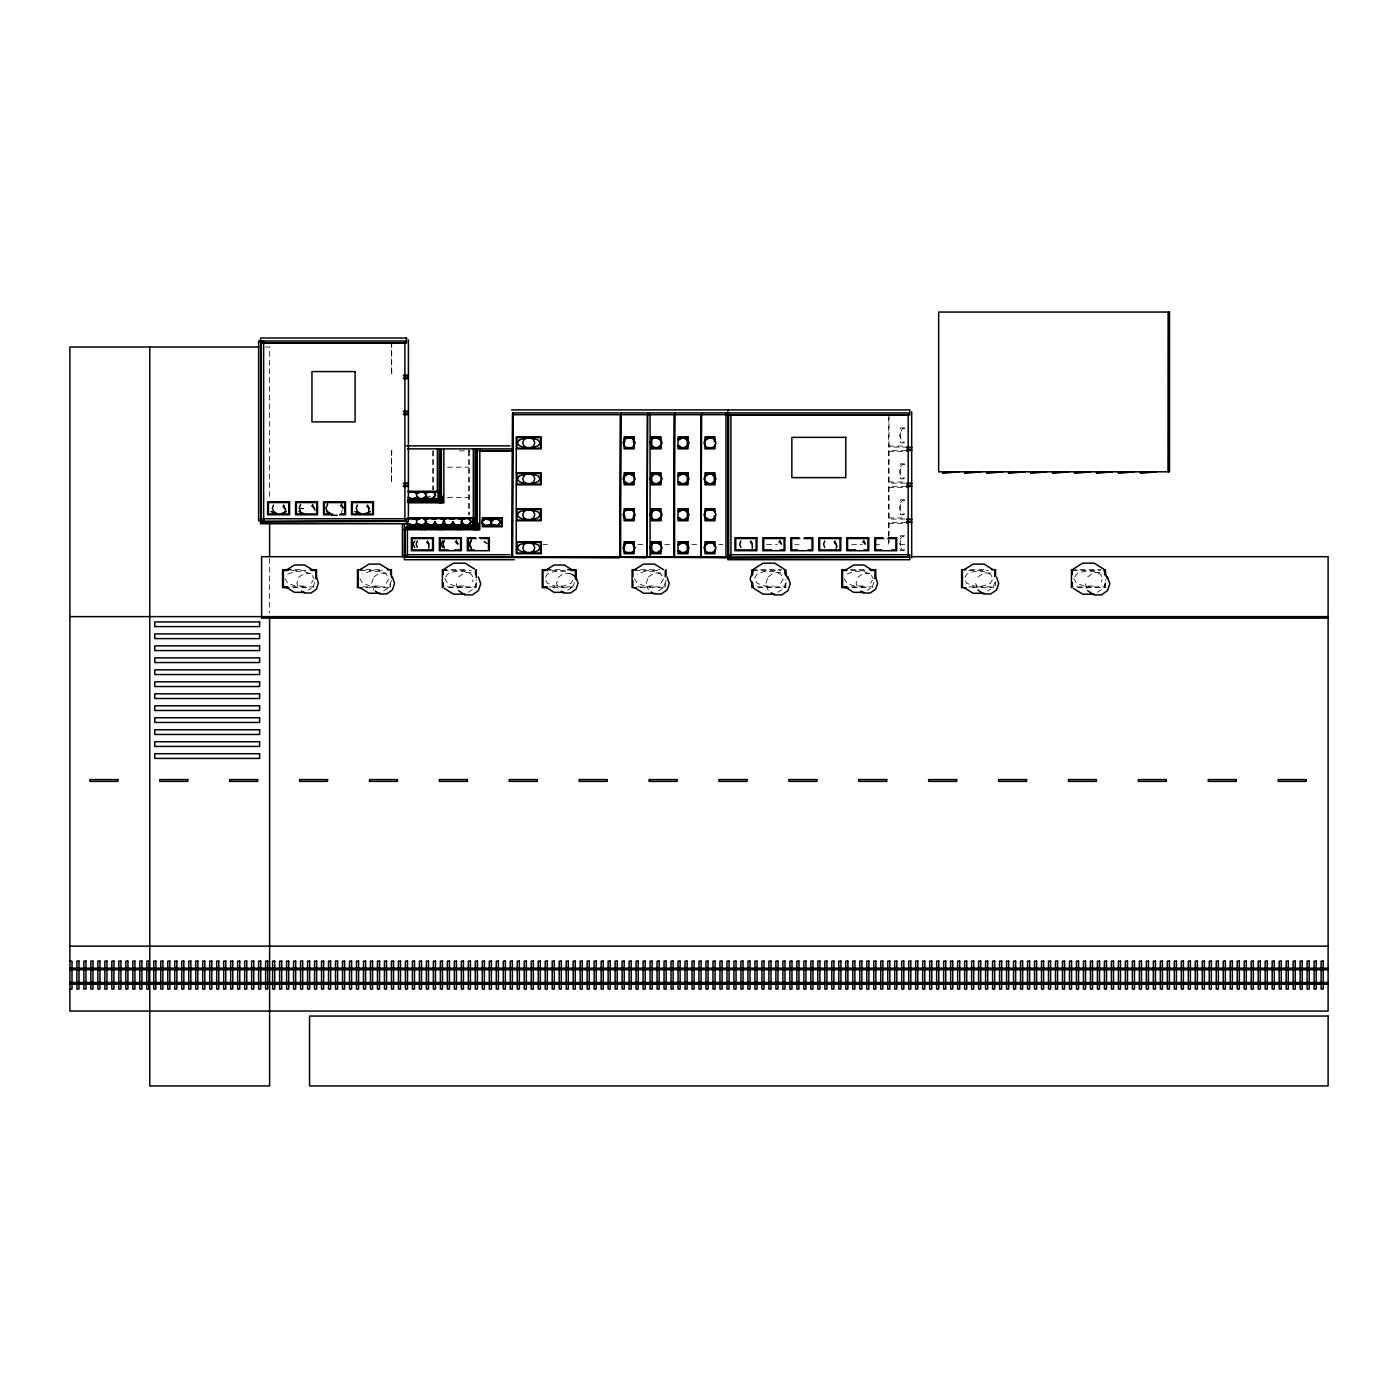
<?xml version="1.0" encoding="UTF-8"?>
<svg xmlns="http://www.w3.org/2000/svg" width="1398" height="1398" viewBox="0 0 1398 1398"><rect width="100%" height="100%" fill="white"/><g stroke="black" fill="none" stroke-linecap="round" stroke-linejoin="round"><path stroke-width="0.75" stroke-dasharray="5 3.75" d="M373.231 578.597L371.588 583.473L373.79 589.939M647.851 578.597L646.191 583.473L648.392 589.939M767.589 578.597L765.842 583.77L768.184 590.655M313.03 587.125L314.934 582.057M341.392 512.594L342.475 509.711M391.527 580.467L388.819 587.684L379.941 593.259M476.753 582.512L474.586 588.243L468.313 592.193M572.656 587.125L574.561 582.057M666.13 580.467L663.421 587.684L654.544 593.259M786.305 582.512L784.138 588.243L777.865 592.193M872.23 587.125L874.134 582.057M994.974 582.284L992.947 587.684L987.635 591.039M1105.853 582.512L1103.686 588.243L1097.413 592.193M311.387 583.211L313.239 580.187M386.267 583.211L389.063 578.667L386.267 574.124L378.98 571.328L369.946 571.328L362.659 574.124M445.665 577.164L447.535 574.124L454.839 571.328L463.856 571.328L471.161 574.124L473.939 578.667L472.087 581.708M545.535 577.164L547.387 574.124L554.691 571.328L563.709 571.328L571.013 574.124M572.865 580.187L571.013 583.211L563.709 586.024L554.691 586.024L547.387 583.211L544.608 578.667M660.887 583.211L663.666 578.667L660.887 574.124L653.582 571.328L644.565 571.328L637.261 574.124M780.713 583.211L783.492 578.667L780.713 574.124L773.409 571.328L764.391 571.328L757.087 574.124L754.308 578.667L757.087 583.211L764.391 586.024L773.409 586.024M870.587 583.211L872.439 580.187M964.935 577.164L966.787 574.124L974.091 571.328L983.109 571.328L990.413 574.124L993.192 578.667L990.413 583.211L983.109 586.024L974.091 586.024L966.787 583.211L964.008 578.667M1074.765 577.164L1076.635 574.124L1083.939 571.328L1092.956 571.328L1100.261 574.124L1103.039 578.667L1101.187 581.708M900.277 539.121L902.269 536.57L904.733 536.57M373.79 576.99L379.54 572.988L386.652 572.988M458.614 576.885L464.73 572.621L472.279 572.621M648.392 576.99L654.142 572.988L661.254 572.988M768.184 576.885L774.282 572.621L781.849 572.621M977.918 576.99L983.668 572.988L990.78 572.988M1087.714 576.885L1093.83 572.621L1101.379 572.621M308.032 590.253L311.352 588.174M567.658 590.253L570.996 588.174M867.232 590.253L870.552 588.174M287.761 574.124L295.065 571.328L304.082 571.328L311.387 574.124L314.166 578.667M846.961 574.124L854.265 571.328L863.282 571.328L870.587 574.124L873.366 578.667M265.253 347.001L269.622 347.001L269.622 499.593M904.506 427.893L900.504 427.893L900.504 442.869L904.506 442.869M904.733 428.732L902.269 428.732L899.508 435.372L902.269 442.03L904.733 442.03M888.726 446.067L905.589 446.067M907.704 447.168L888.726 447.063L888.726 414.699M906.044 450.663L888.726 450.663L888.726 483.114L907.704 483.114M459.348 450.855L469.938 450.855M888.726 451.659L907.704 451.659M904.506 463.839L900.504 463.839L900.504 478.815L904.506 478.815M904.733 464.678L902.269 464.678L900.277 467.212L899.508 471.318L900.277 475.442L902.269 477.976L904.733 477.976M447.482 467.194L469.046 467.194M888.726 482.013L905.589 482.013M906.044 486.609L888.726 486.504L888.726 519.06L907.704 519.06M888.726 487.605L907.704 487.605M425.551 496.29L432.052 496.29M447.482 497.391L469.046 497.391M904.506 499.785L900.504 499.785L900.504 514.761L904.506 514.761M904.733 500.624L902.269 500.624L900.277 503.158L899.508 507.282L900.277 511.388L902.269 513.922L904.733 513.922M299.364 508.505L303.681 508.505M299.364 508.767L303.681 508.767M888.726 517.959L905.589 517.959M906.044 522.555L888.726 522.555L888.726 544.119M888.726 523.551L907.704 523.551M904.506 535.731L900.504 535.731L900.504 550.707L904.506 550.707M543.106 544.469L547.422 544.469M637.785 544.469L644.146 544.713M664.732 544.713L671.11 544.469M691.695 544.469L698.074 544.713M718.659 544.713L722.906 544.469M766.698 544.469L777.48 544.713M794.746 544.713L799.062 544.713M851.539 544.713L862.321 544.469M874.554 544.713L883.169 544.713M900.434 544.713L904.751 544.469M904.733 549.868L902.269 549.868L900.277 547.334L899.508 543.228M295.327 569.685L303.82 569.685M365.979 569.685L380.833 569.685M450.855 569.685L467.823 569.685M554.954 569.685L563.446 569.685M640.581 569.685L659.681 569.685M751.932 569.685L781.639 569.685M850.281 569.685L867.267 569.685M970.107 569.685L987.093 569.685M1071.462 569.685L1101.17 569.685M292.025 570.489L307.123 570.489M360.439 570.489L382.021 570.489M443.166 570.489L471.213 570.489M551.651 570.489L566.749 570.489M635.059 570.489L658.773 570.489M752.718 570.489L780.766 570.489M851.225 570.489L866.323 570.489M968.901 570.489L988.299 570.489M1072.266 570.489L1100.313 570.489M310.985 573.337L304.327 573.337L298.927 577.094L296.883 583.158L298.927 589.24M570.629 573.337L563.953 573.337L558.571 577.094L556.509 583.158L558.571 589.24M870.185 573.337L863.527 573.337L858.127 577.094L856.083 583.158L858.127 589.24M304.082 586.024L295.065 586.024L287.761 583.211L284.965 578.667M378.98 586.024L369.946 586.024L362.659 583.211L359.863 578.667M463.856 586.024L454.839 586.024L447.535 583.211L444.739 578.667M653.582 586.024L644.565 586.024L637.261 583.211L634.465 578.667M863.282 586.024L854.265 586.024L846.961 583.211L844.165 578.667M1092.956 586.024L1083.939 586.024L1076.635 583.211L1073.839 578.667M292.025 586.863L313.589 586.863M362.606 586.863L390.636 586.863L390.636 580.712M447.482 586.863L475.512 586.863L475.512 580.712M549.501 586.863L573.215 586.863M637.208 586.863L665.256 586.863L665.256 580.712M757.034 586.863L785.082 586.863L785.082 580.712M851.225 586.863L872.789 586.863M968.901 586.863L994.782 586.863M1076.582 586.863L1104.612 586.863L1104.612 580.712M293.213 587.667L310.181 587.667M365.979 587.667L389.326 587.667M448.741 587.667L476.316 587.667L476.316 579.663M552.839 587.667L571.939 587.667M640.581 587.667L663.928 587.667M758.293 587.667L785.868 587.667L785.868 579.663M852.413 587.667L869.381 587.667M972.239 587.667L993.454 587.667M1077.841 587.667L1105.416 587.667L1105.416 579.663M1085.39 583.77L1087.137 588.925M975.717 583.473L976.818 586.706M456.29 583.77L458.037 588.925M995.568 581.673L995.568 585.657M888.988 414.699L888.988 447.063M888.988 450.663L888.988 483.009M888.988 486.609L888.988 518.955M888.988 522.555L888.988 535.486M888.988 537.653L888.988 544.119M469.134 450.855L469.134 514.936M468.837 450.855L468.837 514.936M433.188 450.855L433.188 489.929M432.873 450.855L432.873 489.929M391.702 342.807L391.702 375.171L391.44 342.807M269.622 558.449L269.622 612.936M391.702 450.663L391.44 483.009L391.702 450.663"/><path stroke-width="1.5" d="M284.947 512.262L285.734 509.973L282.92 506.251M368.827 512.262L368.827 507.684L366.8 506.251M428.749 548.208L428.749 543.63L426.705 542.214M752.281 548.208L752.281 543.63L750.254 542.214M836.161 548.208L836.948 545.919L834.134 542.214M273.519 505.08L272.313 508.278L273.519 511.458L276.664 513.433M300.587 504.521L299.172 508.278L300.587 512.035M327.639 503.962L326.031 508.278L327.639 512.594M357.399 505.08L356.193 508.278L357.399 511.458L360.544 513.433M417.32 541.026L416.115 544.224L417.32 547.422M444.372 540.467L442.974 544.224L444.372 547.981M471.441 539.908L469.815 544.224L471.441 548.54M740.853 541.026L739.647 544.224L740.853 547.422M824.733 541.026L823.527 544.224L824.733 547.422M435.372 521.751L431.93 525.561M453.354 521.751L449.894 525.561M426.687 521.751L423.035 524.984L417.111 523.743M444.669 521.751L440.999 524.984M490.506 522.258L494.158 519.025L497.426 519.025L501.078 522.258L497.426 525.473L491.502 524.25M414.752 540.939L412.952 544.224L414.752 547.509M442.712 540.939L440.912 544.224L442.712 547.509M470.672 540.939L468.872 544.224L470.672 547.509M659.786 445.805L657.479 447.622L654.648 447.622L652.342 445.805M625.378 475.879L627.685 474.062L630.515 474.062L632.822 475.879M679.306 439.933L681.595 438.116L684.443 438.116L686.733 439.933M632.822 481.751L630.515 483.568L627.685 483.568L625.378 481.751M686.733 445.805L684.443 447.622L681.595 447.622L679.306 445.805M652.342 475.879L654.648 474.062L657.479 474.062L659.786 475.879M706.27 439.933L708.559 438.116L711.407 438.116M659.786 481.751L657.479 483.568L654.648 483.568L652.342 481.751M679.306 475.879L681.595 474.062L684.443 474.062L686.733 475.879M686.733 481.751L684.443 483.568L681.595 483.568L679.306 481.751M652.342 511.825L654.648 510.008L657.479 510.008L659.786 511.825M706.27 475.879L708.559 474.062L711.407 474.062L713.696 475.879M659.786 517.697L657.479 519.514L654.648 519.514M713.696 481.751L711.407 483.568L708.559 483.568L706.27 481.751M679.306 511.825L681.595 510.008L684.443 510.008L686.733 511.825M686.733 517.697L684.443 519.514L681.595 519.514L679.306 517.697M659.786 550.655L657.479 552.472L654.648 552.472L652.342 550.655M679.306 544.783L681.595 542.966L684.443 542.966L686.733 544.783M686.733 550.655L684.443 552.472L681.595 552.472L679.306 550.655M706.27 544.783L708.559 542.966L711.407 542.966M526.889 437.836L523.901 439.758L522.747 442.869L523.901 445.979L526.889 447.902L530.593 447.902L533.599 445.979L534.735 442.869L533.599 439.758L530.593 437.836M627.248 437.836L624.259 439.758L623.106 442.869L624.259 445.979L627.248 447.902L630.952 447.902L633.941 445.979L635.094 442.869L633.941 439.758L630.952 437.836M654.212 437.836L651.206 439.758L650.07 442.869L651.206 445.979L654.212 447.902L657.916 447.902L660.904 445.979L662.058 442.869L660.904 439.758L657.916 437.836M678.17 439.758L681.176 437.836M526.889 542.686L523.901 544.608L522.747 547.719L523.901 550.829L526.889 552.752L530.593 552.752L533.599 550.829L534.735 547.719L533.599 544.608L530.593 542.686M708.139 437.836L705.134 439.758L703.998 442.869L705.134 445.979L708.139 447.902L711.844 447.902L714.832 445.979L715.968 442.869L714.832 439.758L711.844 437.836M678.17 475.704L681.176 473.782L684.88 473.782L687.868 475.704L689.022 478.815L687.868 481.926L684.88 483.848L681.176 483.848L678.17 481.926M627.248 542.686L624.259 544.608L623.106 547.719L624.259 550.829L627.248 552.752L630.952 552.752L633.941 550.829L635.094 547.719L633.941 544.608L630.952 542.686M678.17 511.651L681.176 509.728L684.88 509.728L687.868 511.651L689.022 514.761L687.868 517.872L684.88 519.794L681.176 519.794L678.17 517.872M654.212 542.686L651.206 544.608L650.07 547.719L651.206 550.829L654.212 552.752L657.916 552.752L660.904 550.829L662.058 547.719L660.904 544.608L657.916 542.686M678.17 544.608L681.176 542.686M708.139 542.686L705.134 544.608L703.998 547.719L705.134 550.829L708.139 552.752L711.844 552.752L714.832 550.829L715.968 547.719L714.832 544.608L711.844 542.686M286.118 570.227L294.436 565.002L304.712 565.002L313.03 570.227M360.125 569.65L368.985 564.093L379.941 564.093L388.819 569.65M444.092 569.091L453.529 563.167L465.167 563.167L474.586 569.091M545.744 570.227L554.062 565.002L564.338 565.002L572.656 570.227M634.727 569.65L643.587 564.093L654.544 564.093L663.421 569.65M845.318 570.227L853.636 565.002L863.912 565.002L872.23 570.227M964.253 569.65L973.113 564.093L984.087 564.093L992.947 569.65M1073.192 569.091L1082.629 563.167L1094.267 563.167L1103.686 569.091L1107.286 578.667M408.373 492.952L410.872 491.484L416.447 492.952M413.948 499.086L416.447 497.636M426.338 492.952L428.837 491.484L434.428 492.952L435.372 495.294L431.93 499.086M422.947 499.086L426.39 495.294L422.947 491.484L417.355 492.952L416.412 495.294L419.854 499.086M408.373 519.409L410.872 517.959L416.447 519.409M413.948 525.561L416.447 524.093M426.338 519.409L428.837 517.959L434.428 519.409M422.947 525.561L426.39 521.751L422.947 517.959L417.355 519.409L416.412 521.751L417.355 524.093L419.854 525.561M435.337 519.409L437.836 517.959L443.411 519.409L444.372 521.751L443.411 524.093L440.912 525.561M444.319 519.409L446.818 517.959L452.393 519.409M453.301 519.409L455.8 517.959L461.392 519.409L462.336 521.751L461.392 524.093L458.894 525.561M467.876 525.561L471.318 521.751L467.876 517.959L462.301 519.409L461.34 521.751L464.783 525.561M488.339 526.05L490.838 524.6M497.339 526.05L500.781 522.258L497.339 518.448L491.746 519.899L490.803 522.258L491.746 524.6L494.245 526.05M417.111 493.302L419.767 492.061M414.053 498.527L416.691 497.286M426.11 493.302L428.749 492.061M423.035 498.527L425.674 497.286M432.017 498.527L435.669 495.294L434.673 493.302M417.111 519.759L419.767 518.518M416.691 523.743L414.053 524.984L408.129 523.743M426.11 519.759L428.749 518.518M434.673 523.743L432.017 524.984L426.11 523.743M444.075 519.759L446.731 518.518M462.056 519.759L464.695 518.518M458.981 524.984L461.62 523.743M467.963 524.984L471.633 521.751L467.963 518.518M491.082 524.25L485.176 525.473L481.506 522.258L485.176 519.025L491.082 520.266M281.522 513.59L286.241 511.546M365.402 513.59L370.121 511.546M260.919 342.003L260.919 519.759M258.717 347.001L69.9 347.001L69.9 1011.051L1328.1 1011.051L1328.1 556.701L911.548 556.701M403.428 375.311L408.408 375.311M403.428 375.87L408.408 375.87M403.428 378.054L408.408 378.054M403.428 378.613L408.408 378.613M511.616 409.911L909.801 409.911L909.801 414.909L727.851 414.909M403.428 411.257L408.408 411.257M403.428 411.816L408.408 411.816M618.947 412.917L513.258 412.917L513.258 414.699L618.947 414.699M645.998 412.917L621.114 412.917L621.114 414.699L645.998 414.699M672.962 412.917L648.078 412.917L648.078 414.699L672.962 414.699M699.926 412.917L675.042 412.917L675.042 414.699L699.926 414.699M512.559 413.913L512.559 555.705M620.677 413.913L620.677 555.705M674.587 413.913L674.587 555.705M701.289 413.913L701.289 555.705M728.515 413.913L728.515 555.705M403.428 414L408.408 414M403.428 414.559L408.408 414.559M726.89 414.699L701.988 414.699L701.988 412.917L908.7 412.917L908.7 414.699L728.952 414.699L728.952 412.917M660.363 437.574L651.765 437.574L651.765 448.164L660.363 448.164M678.729 437.574L687.309 437.574L687.309 448.164L678.729 448.164M705.693 437.574L714.273 437.574L714.273 441.803M627.685 438.116L630.515 438.116M654.648 438.116L657.479 438.116L659.786 439.933M406.486 445.857L510.043 445.857M906.708 447.203L911.688 447.203M627.685 447.622L630.515 447.622M708.559 447.622L711.407 447.622M906.708 447.762L911.688 447.762M624.801 448.164L633.399 448.164M705.693 448.164L714.273 448.164M407.569 448.863L513.258 448.863L513.258 450.663L478.763 450.663M516.264 448.863L541.218 448.863L541.218 436.875L516.264 436.875L516.264 540.851M906.708 449.964L911.688 449.964M906.708 450.506L911.688 450.506M479.846 450.855L510.043 450.855M516.264 472.821L541.218 472.821L541.218 484.809L516.264 484.809M624.801 473.52L633.399 473.52M660.363 473.52L651.765 473.52L651.765 484.11L660.363 484.11M678.729 473.52L687.309 473.52L687.309 484.11L678.729 484.11M705.693 473.52L714.273 473.52L714.273 484.11L705.693 484.11M403.428 483.166L408.408 483.166M906.708 483.166L911.688 483.166M403.428 483.708L408.408 483.708M906.708 483.708L911.688 483.708M624.801 484.11L633.399 484.11M403.428 485.91L408.408 485.91M906.708 485.91L911.688 485.91M403.428 486.452L408.408 486.452M906.708 486.452L911.688 486.452M407.919 491.292L438.867 491.292L438.867 499.278L407.919 499.278M408.723 492.096L438.081 492.096L438.081 498.492L408.723 498.492M408.373 499.785L440.562 499.785L440.562 501.987M407.534 500.991L441.366 500.991M408.548 501.288L440.37 501.288M407.534 501.48L441.366 501.48M439.863 501.777L440.108 449.859M408.373 501.987L441.366 501.987M407.971 502.284L440.877 502.284M408.251 502.773L443.865 502.773L443.865 448.863M516.264 508.767L541.218 508.767L541.218 520.755L516.264 520.755M624.801 509.466L633.399 509.466M660.363 509.466L651.765 509.466L651.765 520.056L660.363 520.056M678.729 509.466L687.309 509.466L687.309 520.056L678.729 520.056M705.693 509.466L714.273 509.466M627.685 510.008L630.515 510.008M708.559 510.008L711.407 510.008M332.479 513.957L324.336 513.957L324.336 502.581L344.712 502.581L344.712 513.957L340.64 513.957M331.518 514.761L323.532 514.761L323.532 501.777L345.498 501.777L345.498 514.761L339.522 514.761M331.903 515.268L337.145 515.268M407.919 517.767L473.817 517.767L473.817 525.753L407.919 525.753M410.767 518.518L416.691 519.759M408.723 518.553L419.435 518.553M423.716 518.553L473.031 518.553L473.031 524.949L437.731 524.984M483.114 518.553L501.48 518.553L501.48 525.945L483.114 525.945M906.708 519.112L911.688 519.112M627.685 519.514L630.515 519.514M711.407 519.514L708.559 519.514L706.27 517.697M906.708 519.654L911.688 519.654M477.312 519.759L475.32 519.759L475.32 529.737M705.693 520.056L714.273 520.056L714.273 515.827M906.708 521.856L911.688 521.856M906.708 522.398L911.688 522.398M472.402 523.254L478.815 523.254L478.815 529.737M415.154 524.949L419.435 524.949M423.716 524.949L428.015 524.949M432.297 524.949L436.578 524.949M406.224 526.749L476.526 526.749L476.526 528.951M405.42 527.937L477.312 527.937M406.416 528.252L476.316 528.252M405.42 528.444L477.312 528.444M406.224 528.951L477.312 528.951M405.927 529.248L476.823 529.248L476.823 449.352M403.917 529.737L479.811 529.737L479.811 448.863M475.32 537.723L467.334 537.723L467.334 550.707L489.3 550.707L489.3 537.723L479.322 537.723M798.852 537.723L790.866 537.723L790.866 550.707L812.832 550.707L812.832 537.723L804.846 537.723M882.732 537.723L874.746 537.723L874.746 550.707L896.712 550.707L896.712 537.723L888.726 537.723M476.281 538.527L468.138 538.527L468.138 549.921L474.237 549.921M480.353 538.527L488.496 538.527L488.496 549.921M799.813 538.527L791.67 538.527L791.67 549.921L797.786 549.921M803.885 538.527L812.046 538.527L812.046 549.921L807.957 549.921M883.693 538.527L875.55 538.527L875.55 549.921L881.666 549.921M887.765 538.527L895.926 538.527L895.926 549.921L891.837 549.921M660.363 542.424L651.765 542.424L651.765 553.014L660.363 553.014M678.729 542.424L687.309 542.424L687.309 553.014L678.729 553.014M705.693 542.424L714.273 542.424L714.273 546.653M627.685 542.966L630.515 542.966M654.648 542.966L657.479 542.966L659.786 544.783M448.321 549.921L440.178 549.921L440.178 538.527L460.536 538.527L460.536 549.921L454.437 549.921M771.853 549.921L763.71 549.921L763.71 538.527L784.086 538.527L784.086 549.921L779.997 549.921M855.733 549.921L847.59 549.921L847.59 538.527L867.966 538.527L867.966 549.921L863.877 549.921M627.685 552.472L630.515 552.472M708.559 552.472L711.407 552.472M624.801 553.014L633.399 553.014M705.693 553.014L714.273 553.014M404.319 554.709L510.043 554.709M727.851 554.709L909.801 554.709L909.801 559.707L727.851 559.707L727.851 409.911M404.983 555.705L404.721 529.79M620.118 557.138L405.42 557.26L618.947 557.697M647.082 557.138L621.114 557.26L645.998 557.697M727.956 557.138L648.078 557.26L726.89 557.697M620.118 557.4L514.272 557.138M647.082 557.4L622.11 557.138M727.956 557.4L703.002 557.138M514.359 559.707L404.319 559.707L404.424 524.355M291.081 569.685L282.588 569.685L282.588 587.667L288.967 587.667M310.181 569.685L316.542 569.685L316.542 577.671M361.733 569.685L357.486 569.685L357.486 587.667L361.733 587.667M387.194 569.685L391.44 569.685L391.44 577.671M446.609 569.685L442.362 569.685L442.362 587.667M550.707 569.685L542.232 569.685L542.232 587.667L546.461 587.667M567.693 569.685L576.168 569.685L576.168 579.663M636.335 569.685L632.088 569.685L632.088 587.667L636.335 587.667M846.035 569.685L841.788 569.685L841.788 587.667L848.167 587.667M869.381 569.685L875.742 569.685L875.742 577.671M965.861 569.685L961.632 569.685L961.632 587.667L965.861 587.667M991.339 569.685L995.568 569.685L995.568 575.679M287.708 570.489L283.392 570.489L283.392 586.863L287.708 586.863M311.439 570.489L315.756 570.489L315.756 578.667M547.334 570.489L543.018 570.489L543.018 586.863L547.334 586.863M571.066 570.489L575.382 570.489L575.382 578.667M846.908 570.489L842.592 570.489L842.592 586.863L846.908 586.863M870.639 570.489L874.956 570.489L874.956 578.667M304.712 592.35L294.436 592.35L286.118 587.125M564.338 592.35L554.062 592.35L545.744 587.125M863.912 592.35L853.636 592.35L845.318 587.125M379.941 593.259L368.985 593.259L360.125 587.684M652.726 593.259L643.587 593.259L634.727 587.684M984.087 593.259L973.113 593.259L964.253 587.684M465.167 594.167L453.529 594.167L444.092 588.243M774.719 594.167L763.081 594.167L753.662 588.243L750.062 578.667L753.662 569.091L763.081 563.167L774.719 563.167L784.138 569.091L787.738 578.667M1094.267 594.167L1082.629 594.167L1073.192 588.243M69.9 616.623L1328.1 616.623M1328.1 618.108L261.618 618.108L261.618 556.701L407.412 556.701L407.412 521.751M69.9 946.149L1328.1 946.149M69.9 961.125L71.997 961.125L71.997 989.085L69.9 989.085M69.9 968.185L1328.1 968.185M69.9 968.762L1328.1 968.762M69.9 968.936L1328.1 968.936M69.9 969.111L1328.1 969.303M69.9 969.688L1328.1 969.688M69.9 982.514L1328.1 982.514M69.9 982.916L1328.1 982.916M69.9 983.126L1328.1 983.266M69.9 983.441L1328.1 983.633M69.9 984.017L1328.1 984.017M354.847 511.546L359.566 513.59M326.887 511.546L330.033 512.909M298.927 511.546L303.646 513.59M270.967 511.546L275.686 513.59M423.035 492.061L425.674 493.302M426.11 497.286L428.749 498.527M414.053 492.061L416.691 493.302M458.981 518.518L461.62 519.759M408.129 497.286L410.767 498.527M464.695 524.984L461.043 521.751M453.057 523.743L455.713 524.984M440.999 518.518L443.655 519.759M446.731 524.984L443.061 521.751M423.035 518.518L425.674 519.759M485.263 526.05L482.764 524.6L481.803 522.258L482.764 519.899L488.339 518.448L491.799 522.258M426.338 497.636L428.837 499.086M408.373 497.636L410.872 499.086M455.8 525.561L452.358 521.751M446.818 525.561L443.358 521.751M437.836 525.561L434.376 521.751M428.837 525.561L425.394 521.751M408.373 524.093L410.872 525.561M684.88 437.836L687.868 439.758L689.022 442.869L687.868 445.979L684.88 447.902L681.176 447.902L678.17 445.979M684.88 542.686L687.868 544.608L689.022 547.719L687.868 550.829L684.88 552.752L681.176 552.752L678.17 550.829M1087.714 590.655L1093.83 594.901L1101.379 594.901L1107.496 590.655L1109.837 583.77L1107.496 576.885M977.918 589.939L983.668 593.958L990.78 593.958L996.529 589.939L998.731 583.473L996.529 576.99M862.846 541.847L865.24 543.525M860.836 591.109L863.527 592.997L870.185 592.997L875.585 589.24L877.647 583.158L875.585 577.094M778.966 541.847L781.36 543.525M771.242 592.769L774.282 594.901L781.849 594.901L787.948 590.655L790.289 583.77L787.948 576.885M651.276 591.948L654.142 593.958L661.254 593.958L667.003 589.939L669.205 583.473L667.003 576.99M571.974 574.281L576.011 577.094L578.073 583.158L576.011 589.24L570.629 592.997L563.953 592.997L561.262 591.109M484.145 541.498L486.906 543.42M455.433 541.847L457.828 543.525M340.361 505.552L343.122 507.457M458.614 590.655L464.73 594.901L472.279 594.901L478.396 590.655L480.737 583.77L478.396 576.885M311.632 505.901L314.026 507.561L314.952 510.27M375.223 590.952L379.54 593.958L386.652 593.958L392.401 589.939L394.603 583.473L392.401 576.99M301.636 591.109L304.327 592.997L310.985 592.997L316.385 589.24L318.447 583.158L316.385 577.094M863.754 540.467L865.17 544.224M834.886 541.026L836.091 544.224M779.874 540.467L781.29 544.224M751.006 541.026L752.211 544.224M456.342 540.467L457.74 544.224M427.473 541.026L428.679 544.224M367.569 505.08L368.757 508.278M341.392 503.962L343.017 508.278M312.54 504.521L313.956 508.278M283.689 505.08L284.877 508.278M1105.416 569.685L1105.416 575.679M1104.612 570.489L1104.612 574.578M1072.266 570.489L1072.266 574.578M1072.266 582.774L1072.266 586.863M1071.462 569.685L1071.462 587.667M994.782 570.489L994.782 576.623M962.418 570.489L962.418 586.863M911.688 411.816L911.688 557.802M908.193 415.573L908.193 556.212M907.704 557.138L729.948 557.138M785.868 569.685L785.868 575.679M785.082 570.489L785.082 574.578M752.718 570.489L752.718 574.578M752.718 582.774L752.718 586.863M751.932 569.685L751.932 575.679M751.932 581.673L751.932 587.667M730.962 415.084L730.962 556.701L725.964 556.701L725.964 412.917M728.41 412.917L728.41 556.701M714.972 440.877L714.972 436.875L704.994 436.875L704.994 448.863L714.972 448.863L714.972 444.861M714.972 476.823L714.972 472.821L704.994 472.821L704.994 484.809L714.972 484.809L714.972 480.807M714.972 512.769L714.972 508.767L704.994 508.767L704.994 520.755L714.972 520.755L714.972 516.753M714.972 545.727L714.972 541.725L704.994 541.725L704.994 553.713L714.972 553.713L714.972 549.711M700.992 557.138L676.038 557.138M674.028 557.138L649.074 557.138M666.042 569.685L666.042 575.679M665.256 570.489L665.256 576.623M651.066 440.877L651.066 436.875L661.062 436.875L661.062 448.863L651.066 448.863L651.066 444.861M651.066 476.823L651.066 472.821L661.062 472.821L661.062 484.809L651.066 484.809L651.066 480.807M651.066 512.769L651.066 508.767L661.062 508.767L661.062 520.755L651.066 520.755L651.066 516.753M651.066 545.727L651.066 541.725L661.062 541.725L661.062 553.713L651.066 553.713L651.066 549.711M650.07 413.93L650.07 556.701M633.399 441.803L633.399 437.574L624.801 437.574L624.801 441.803M633.399 515.827L633.399 520.056L624.801 520.056L624.801 515.827M633.399 546.653L633.399 542.424L624.801 542.424L624.801 546.653M632.892 570.489L632.892 576.623M632.892 580.712L632.892 586.863M512.262 557.138L406.416 557.138M477.312 449.649L477.312 529.737M476.211 448.863L476.211 529.737M476.316 569.685L476.316 577.671M475.827 449.859L476.054 528.741M475.722 448.863L475.722 529.737M475.512 570.489L475.512 574.578M475.128 449.649L475.128 528.951M473.328 448.863L473.328 529.737M460.833 525.421L460.833 529.737M457.845 525.421L457.845 529.737M443.166 570.489L443.166 574.578M443.166 582.774L443.166 586.863M442.869 496.29L442.869 502.773M442.869 525.421L442.869 529.737M441.366 449.649L441.366 502.773M440.265 448.863L440.265 502.773M439.776 448.863L439.776 502.773M439.863 525.421L439.863 529.737M439.164 449.649L439.164 501.987M437.382 448.863L437.382 491.991M424.887 525.421L424.887 529.737M421.899 525.421L421.899 529.737M408.408 339.906L408.408 521.856M404.913 341.514L404.913 520.248M404.878 528.671L404.878 556.701M404.424 521.192L262.632 521.192M402.432 524.355L402.432 556.701M390.636 570.489L390.636 574.578M358.29 570.489L358.29 586.863M269.622 523.568L269.622 556.264M269.622 617.287L269.622 1085.949L149.778 1085.949L149.778 347.001M263.628 341.007L263.628 520.755L258.63 520.755L258.63 341.007L405.42 341.007L405.42 342.807L261.618 342.807L261.618 341.007M261.077 341.007L261.077 520.755M260.622 341.007L260.622 520.755M523.901 475.704L522.747 478.815L523.901 481.926L526.889 483.848L530.593 483.848L533.599 481.926L534.735 478.815L533.599 475.704L530.593 473.782L526.889 473.782L523.901 475.704M523.901 511.651L522.747 514.761L523.901 517.872L526.889 519.794L530.593 519.794L533.599 517.872L534.735 514.761L533.599 511.651L530.593 509.728L526.889 509.728L523.901 511.651M624.259 475.704L623.106 478.815L624.259 481.926L627.248 483.848L630.952 483.848L633.941 481.926L635.094 478.815L633.941 475.704L630.952 473.782L627.248 473.782L624.259 475.704M624.259 511.651L623.106 514.761L624.259 517.872L627.248 519.794L630.952 519.794L633.941 517.872L635.094 514.761L633.941 511.651L630.952 509.728L627.248 509.728L624.259 511.651M651.206 475.704L650.07 478.815L651.206 481.926L654.212 483.848L657.916 483.848L660.904 481.926L662.058 478.815L660.904 475.704L657.916 473.782L654.212 473.782L651.206 475.704M651.206 511.651L650.07 514.761L651.206 517.872L654.212 519.794L657.916 519.794L660.904 517.872L662.058 514.761L660.904 511.651L657.916 509.728L654.212 509.728L651.206 511.651M705.134 475.704L703.998 478.815L705.134 481.926L708.139 483.848L711.844 483.848L714.832 481.926L715.968 478.815L714.832 475.704L711.844 473.782L708.139 473.782L705.134 475.704M705.134 511.651L703.998 514.761L705.134 517.872L708.139 519.794L711.844 519.794L714.832 517.872L715.968 514.761L714.832 511.651L711.844 509.728L708.139 509.728L705.134 511.651M519.462 439.933L517.26 442.869L519.462 445.805L525.194 447.622L532.289 447.622L538.038 445.805L540.222 442.869L538.038 439.933L532.289 438.116L525.194 438.116L519.462 439.933M519.462 475.879L517.26 478.815L519.462 481.751L525.194 483.568L532.289 483.568L538.038 481.751L540.222 478.815L538.038 475.879L532.289 474.062L525.194 474.062L519.462 475.879M519.462 511.825L517.26 514.761L519.462 517.697L525.194 519.514L532.289 519.514L538.038 517.697L540.222 514.761L538.038 511.825L532.289 510.008L525.194 510.008L519.462 511.825M519.462 544.783L517.26 547.719L519.462 550.655L525.194 552.472L532.289 552.472L538.038 550.655L540.222 547.719L538.038 544.783L532.289 542.966L525.194 542.966L519.462 544.783M1169.532 312.051L938.652 312.051L938.652 471.825L1169.532 471.825L1169.532 312.051M406.521 338.019L260.535 338.019L260.535 343.017L406.521 343.017L406.521 338.019M355.092 371.571L311.946 371.571L311.946 421.899L355.092 421.899L355.092 371.571M512.716 412.917L512.262 556.701L512.716 412.917M620.555 412.917L620.118 556.701L620.555 412.917M647.519 412.917L647.082 556.701L647.519 412.917M674.483 412.917L674.028 556.701L674.483 412.917M701.447 412.917L700.992 556.701L701.447 412.917M634.098 436.875L624.102 436.875L624.102 448.863L634.098 448.863L634.098 436.875M688.008 436.875L678.03 436.875L678.03 448.863L688.008 448.863L688.008 436.875M845.79 437.347L791.862 437.347L791.862 477.609L845.79 477.609L845.79 437.347M540.519 437.574L516.963 437.574L516.963 448.164L540.519 448.164L540.519 437.574M958.626 472.017L942.654 472.821L958.626 472.017M980.592 472.017L964.62 472.821L980.592 472.017M1002.558 472.017L986.586 472.821L1002.558 472.017M1024.542 472.017L1008.552 472.821L1024.542 472.017M1046.508 472.017L1030.518 472.821L1046.508 472.017M1068.474 472.017L1052.502 472.821L1068.474 472.017M1090.44 472.017L1074.468 472.821L1090.44 472.017M1112.406 472.017L1096.434 472.821L1112.406 472.017M1134.372 472.017L1118.4 472.821L1134.372 472.017M1156.338 472.017L1140.366 472.821L1156.338 472.017M634.098 472.821L624.102 472.821L624.102 484.809L634.098 484.809L634.098 472.821M688.008 472.821L678.03 472.821L678.03 484.809L688.008 484.809L688.008 472.821M540.519 473.52L516.963 473.52L516.963 484.11L540.519 484.11L540.519 473.52M289.578 501.777L267.612 501.777L267.612 514.761L289.578 514.761L289.578 501.777M317.538 501.777L295.572 501.777L295.572 514.761L317.538 514.761L317.538 501.777M373.458 501.777L351.492 501.777L351.492 514.761L373.458 514.761L373.458 501.777M288.792 502.581L268.416 502.581L268.416 513.957L288.792 513.957L288.792 502.581M316.752 502.581L296.376 502.581L296.376 513.957L316.752 513.957L316.752 502.581M372.672 502.581L352.296 502.581L352.296 513.957L372.672 513.957L372.672 502.581M634.098 508.767L624.102 508.767L624.102 520.755L634.098 520.755L634.098 508.767M688.008 508.767L678.03 508.767L678.03 520.755L688.008 520.755L688.008 508.767M540.519 509.466L516.963 509.466L516.963 520.056L540.519 520.056L540.519 509.466M502.284 517.767L482.31 517.767L482.31 526.749L502.284 526.749L502.284 517.767M406.521 518.763L260.535 518.763L260.535 523.743L406.521 523.743L406.521 518.763M405.42 521.297L261.618 521.751L405.42 521.297M433.38 537.723L411.414 537.723L411.414 550.707L433.38 550.707L433.38 537.723M461.34 537.723L439.374 537.723L439.374 550.707L461.34 550.707L461.34 537.723M756.912 537.723L734.946 537.723L734.946 550.707L756.912 550.707L756.912 537.723M784.872 537.723L762.906 537.723L762.906 550.707L784.872 550.707L784.872 537.723M840.792 537.723L818.826 537.723L818.826 550.707L840.792 550.707L840.792 537.723M868.752 537.723L846.786 537.723L846.786 550.707L868.752 550.707L868.752 537.723M432.576 538.527L412.218 538.527L412.218 549.921L432.576 549.921L432.576 538.527M756.126 538.527L735.75 538.527L735.75 549.921L756.126 549.921L756.126 538.527M840.006 538.527L819.63 538.527L819.63 549.921L840.006 549.921L840.006 538.527M541.218 541.725L516.264 541.725L516.264 553.713L541.218 553.713L541.218 541.725M634.098 541.725L624.102 541.725L624.102 553.713L634.098 553.713L634.098 541.725M688.008 541.725L678.03 541.725L678.03 553.713L688.008 553.713L688.008 541.725M540.519 542.424L516.963 542.424L516.963 553.014L540.519 553.014L540.519 542.424M908.7 557.26L728.952 557.697L908.7 557.26M259.626 621.918L154.776 621.918L154.776 626.601L259.626 626.601L259.626 621.918M259.626 633.888L154.776 633.888L154.776 638.589L259.626 638.589L259.626 633.888M259.626 645.876L154.776 645.876L154.776 650.577L259.626 650.577L259.626 645.876M259.626 657.864L154.776 657.864L154.776 662.547L259.626 662.547L259.626 657.864M259.626 669.834L154.776 669.834L154.776 674.535L259.626 674.535L259.626 669.834M259.626 681.822L154.776 681.822L154.776 686.523L259.626 686.523L259.626 681.822M259.626 693.81L154.776 693.81L154.776 698.493L259.626 698.493L259.626 693.81M259.626 705.798L154.776 705.798L154.776 710.481L259.626 710.481L259.626 705.798M259.626 717.768L154.776 717.768L154.776 722.469L259.626 722.469L259.626 717.768M259.626 729.756L154.776 729.756L154.776 734.457L259.626 734.457L259.626 729.756M259.626 741.744L154.776 741.744L154.776 746.427L259.626 746.427L259.626 741.744M259.626 753.714L154.776 753.714L154.776 758.415L259.626 758.415L259.626 753.714M117.834 779.577L89.874 779.577L89.874 781.377L117.834 781.377L117.834 779.577M187.734 779.577L159.774 779.577L159.774 781.377L187.734 781.377L187.734 779.577M257.634 779.577L229.674 779.577L229.674 781.377L257.634 781.377L257.634 779.577M327.534 779.577L299.574 779.577L299.574 781.377L327.534 781.377L327.534 779.577M397.434 779.577L369.474 779.577L369.474 781.377L397.434 781.377L397.434 779.577M467.334 779.577L439.374 779.577L439.374 781.377L467.334 781.377L467.334 779.577M537.234 779.577L509.274 779.577L509.274 781.377L537.234 781.377L537.234 779.577M607.134 779.577L579.174 779.577L579.174 781.377L607.134 781.377L607.134 779.577M677.034 779.577L649.074 779.577L649.074 781.377L677.034 781.377L677.034 779.577M746.934 779.577L718.974 779.577L718.974 781.377L746.934 781.377L746.934 779.577M816.834 779.577L788.874 779.577L788.874 781.377L816.834 781.377L816.834 779.577M886.734 779.577L858.774 779.577L858.774 781.377L886.734 781.377L886.734 779.577M956.634 779.577L928.674 779.577L928.674 781.377L956.634 781.377L956.634 779.577M1026.534 779.577L998.574 779.577L998.574 781.377L1026.534 781.377L1026.534 779.577M1096.434 779.577L1068.474 779.577L1068.474 781.377L1096.434 781.377L1096.434 779.577M1166.334 779.577L1138.374 779.577L1138.374 781.377L1166.334 781.377L1166.334 779.577M1236.234 779.577L1208.274 779.577L1208.274 781.377L1236.234 781.377L1236.234 779.577M1306.134 779.577L1278.174 779.577L1278.174 781.377L1306.134 781.377L1306.134 779.577M78.987 961.125L76.89 961.125L76.89 989.085L78.987 989.085L78.987 961.125M85.977 961.125L83.88 961.125L83.88 989.085L85.977 989.085L85.977 961.125M92.967 961.125L90.87 961.125L90.87 989.085L92.967 989.085L92.967 961.125M99.957 961.125L97.86 961.125L97.86 989.085L99.957 989.085L99.957 961.125M106.947 961.125L104.85 961.125L104.85 989.085L106.947 989.085L106.947 961.125M113.937 961.125L111.84 961.125L111.84 989.085L113.937 989.085L113.937 961.125M120.927 961.125L118.83 961.125L118.83 989.085L120.927 989.085L120.927 961.125M127.917 961.125L125.82 961.125L125.82 989.085L127.917 989.085L127.917 961.125M134.907 961.125L132.81 961.125L132.81 989.085L134.907 989.085L134.907 961.125M141.897 961.125L139.8 961.125L139.8 989.085L141.897 989.085L141.897 961.125M148.887 961.125L146.79 961.125L146.79 989.085L148.887 989.085L148.887 961.125M155.877 961.125L153.78 961.125L153.78 989.085L155.877 989.085L155.877 961.125M162.867 961.125L160.77 961.125L160.77 989.085L162.867 989.085L162.867 961.125M169.857 961.125L167.76 961.125L167.76 989.085L169.857 989.085L169.857 961.125M176.847 961.125L174.75 961.125L174.75 989.085L176.847 989.085L176.847 961.125M183.837 961.125L181.74 961.125L181.74 989.085L183.837 989.085L183.837 961.125M190.827 961.125L188.73 961.125L188.73 989.085L190.827 989.085L190.827 961.125M197.817 961.125L195.72 961.125L195.72 989.085L197.817 989.085L197.817 961.125M204.807 961.125L202.71 961.125L202.71 989.085L204.807 989.085L204.807 961.125M211.797 961.125L209.7 961.125L209.7 989.085L211.797 989.085L211.797 961.125M218.787 961.125L216.69 961.125L216.69 989.085L218.787 989.085L218.787 961.125M225.777 961.125L223.68 961.125L223.68 989.085L225.777 989.085L225.777 961.125M232.767 961.125L230.67 961.125L230.67 989.085L232.767 989.085L232.767 961.125M239.757 961.125L237.66 961.125L237.66 989.085L239.757 989.085L239.757 961.125M246.747 961.125L244.65 961.125L244.65 989.085L246.747 989.085L246.747 961.125M253.737 961.125L251.64 961.125L251.64 989.085L253.737 989.085L253.737 961.125M260.727 961.125L258.63 961.125L258.63 989.085L260.727 989.085L260.727 961.125M267.717 961.125L265.62 961.125L265.62 989.085L267.717 989.085L267.717 961.125M274.707 961.125L272.61 961.125L272.61 989.085L274.707 989.085L274.707 961.125M281.697 961.125L279.6 961.125L279.6 989.085L281.697 989.085L281.697 961.125M288.687 961.125L286.59 961.125L286.59 989.085L288.687 989.085L288.687 961.125M295.677 961.125L293.58 961.125L293.58 989.085L295.677 989.085L295.677 961.125M302.667 961.125L300.57 961.125L300.57 989.085L302.667 989.085L302.667 961.125M309.657 961.125L307.56 961.125L307.56 989.085L309.657 989.085L309.657 961.125M316.647 961.125L314.55 961.125L314.55 989.085L316.647 989.085L316.647 961.125M323.637 961.125L321.54 961.125L321.54 989.085L323.637 989.085L323.637 961.125M330.627 961.125L328.53 961.125L328.53 989.085L330.627 989.085L330.627 961.125M337.617 961.125L335.52 961.125L335.52 989.085L337.617 989.085L337.617 961.125M344.607 961.125L342.51 961.125L342.51 989.085L344.607 989.085L344.607 961.125M351.597 961.125L349.5 961.125L349.5 989.085L351.597 989.085L351.597 961.125M358.587 961.125L356.49 961.125L356.49 989.085L358.587 989.085L358.587 961.125M365.577 961.125L363.48 961.125L363.48 989.085L365.577 989.085L365.577 961.125M372.567 961.125L370.47 961.125L370.47 989.085L372.567 989.085L372.567 961.125M379.557 961.125L377.46 961.125L377.46 989.085L379.557 989.085L379.557 961.125M386.547 961.125L384.45 961.125L384.45 989.085L386.547 989.085L386.547 961.125M393.537 961.125L391.44 961.125L391.44 989.085L393.537 989.085L393.537 961.125M400.527 961.125L398.43 961.125L398.43 989.085L400.527 989.085L400.527 961.125M407.517 961.125L405.42 961.125L405.42 989.085L407.517 989.085L407.517 961.125M414.507 961.125L412.41 961.125L412.41 989.085L414.507 989.085L414.507 961.125M421.497 961.125L419.4 961.125L419.4 989.085L421.497 989.085L421.497 961.125M428.487 961.125L426.39 961.125L426.39 989.085L428.487 989.085L428.487 961.125M435.477 961.125L433.38 961.125L433.38 989.085L435.477 989.085L435.477 961.125M442.467 961.125L440.37 961.125L440.37 989.085L442.467 989.085L442.467 961.125M449.457 961.125L447.36 961.125L447.36 989.085L449.457 989.085L449.457 961.125M456.447 961.125L454.35 961.125L454.35 989.085L456.447 989.085L456.447 961.125M463.437 961.125L461.34 961.125L461.34 989.085L463.437 989.085L463.437 961.125M470.427 961.125L468.33 961.125L468.33 989.085L470.427 989.085L470.427 961.125M477.417 961.125L475.32 961.125L475.32 989.085L477.417 989.085L477.417 961.125M484.407 961.125L482.31 961.125L482.31 989.085L484.407 989.085L484.407 961.125M491.397 961.125L489.3 961.125L489.3 989.085L491.397 989.085L491.397 961.125M498.387 961.125L496.29 961.125L496.29 989.085L498.387 989.085L498.387 961.125M505.377 961.125L503.28 961.125L503.28 989.085L505.377 989.085L505.377 961.125M512.367 961.125L510.27 961.125L510.27 989.085L512.367 989.085L512.367 961.125M519.357 961.125L517.26 961.125L517.26 989.085L519.357 989.085L519.357 961.125M526.347 961.125L524.25 961.125L524.25 989.085L526.347 989.085L526.347 961.125M533.337 961.125L531.24 961.125L531.24 989.085L533.337 989.085L533.337 961.125M540.327 961.125L538.23 961.125L538.23 989.085L540.327 989.085L540.327 961.125M547.317 961.125L545.22 961.125L545.22 989.085L547.317 989.085L547.317 961.125M554.307 961.125L552.21 961.125L552.21 989.085L554.307 989.085L554.307 961.125M561.297 961.125L559.2 961.125L559.2 989.085L561.297 989.085L561.297 961.125M568.287 961.125L566.19 961.125L566.19 989.085L568.287 989.085L568.287 961.125M575.277 961.125L573.18 961.125L573.18 989.085L575.277 989.085L575.277 961.125M582.267 961.125L580.17 961.125L580.17 989.085L582.267 989.085L582.267 961.125M589.257 961.125L587.16 961.125L587.16 989.085L589.257 989.085L589.257 961.125M596.247 961.125L594.15 961.125L594.15 989.085L596.247 989.085L596.247 961.125M603.237 961.125L601.14 961.125L601.14 989.085L603.237 989.085L603.237 961.125M610.227 961.125L608.13 961.125L608.13 989.085L610.227 989.085L610.227 961.125M617.217 961.125L615.12 961.125L615.12 989.085L617.217 989.085L617.217 961.125M624.207 961.125L622.11 961.125L622.11 989.085L624.207 989.085L624.207 961.125M631.197 961.125L629.1 961.125L629.1 989.085L631.197 989.085L631.197 961.125M638.187 961.125L636.09 961.125L636.09 989.085L638.187 989.085L638.187 961.125M645.177 961.125L643.08 961.125L643.08 989.085L645.177 989.085L645.177 961.125M652.167 961.125L650.07 961.125L650.07 989.085L652.167 989.085L652.167 961.125M659.157 961.125L657.06 961.125L657.06 989.085L659.157 989.085L659.157 961.125M666.147 961.125L664.05 961.125L664.05 989.085L666.147 989.085L666.147 961.125M673.137 961.125L671.04 961.125L671.04 989.085L673.137 989.085L673.137 961.125M680.127 961.125L678.03 961.125L678.03 989.085L680.127 989.085L680.127 961.125M687.117 961.125L685.02 961.125L685.02 989.085L687.117 989.085L687.117 961.125M694.107 961.125L692.01 961.125L692.01 989.085L694.107 989.085L694.107 961.125M701.097 961.125L699 961.125L699 989.085L701.097 989.085L701.097 961.125M708.087 961.125L705.99 961.125L705.99 989.085L708.087 989.085L708.087 961.125M715.077 961.125L712.98 961.125L712.98 989.085L715.077 989.085L715.077 961.125M722.067 961.125L719.97 961.125L719.97 989.085L722.067 989.085L722.067 961.125M729.057 961.125L726.96 961.125L726.96 989.085L729.057 989.085L729.057 961.125M736.047 961.125L733.95 961.125L733.95 989.085L736.047 989.085L736.047 961.125M743.037 961.125L740.94 961.125L740.94 989.085L743.037 989.085L743.037 961.125M750.027 961.125L747.93 961.125L747.93 989.085L750.027 989.085L750.027 961.125M757.017 961.125L754.92 961.125L754.92 989.085L757.017 989.085L757.017 961.125M764.007 961.125L761.91 961.125L761.91 989.085L764.007 989.085L764.007 961.125M770.997 961.125L768.9 961.125L768.9 989.085L770.997 989.085L770.997 961.125M777.987 961.125L775.89 961.125L775.89 989.085L777.987 989.085L777.987 961.125M784.977 961.125L782.88 961.125L782.88 989.085L784.977 989.085L784.977 961.125M791.967 961.125L789.87 961.125L789.87 989.085L791.967 989.085L791.967 961.125M798.957 961.125L796.86 961.125L796.86 989.085L798.957 989.085L798.957 961.125M805.947 961.125L803.85 961.125L803.85 989.085L805.947 989.085L805.947 961.125M812.937 961.125L810.84 961.125L810.84 989.085L812.937 989.085L812.937 961.125M819.927 961.125L817.83 961.125L817.83 989.085L819.927 989.085L819.927 961.125M826.917 961.125L824.82 961.125L824.82 989.085L826.917 989.085L826.917 961.125M833.907 961.125L831.81 961.125L831.81 989.085L833.907 989.085L833.907 961.125M840.897 961.125L838.8 961.125L838.8 989.085L840.897 989.085L840.897 961.125M847.887 961.125L845.79 961.125L845.79 989.085L847.887 989.085L847.887 961.125M854.877 961.125L852.78 961.125L852.78 989.085L854.877 989.085L854.877 961.125M861.867 961.125L859.77 961.125L859.77 989.085L861.867 989.085L861.867 961.125M868.857 961.125L866.76 961.125L866.76 989.085L868.857 989.085L868.857 961.125M875.847 961.125L873.75 961.125L873.75 989.085L875.847 989.085L875.847 961.125M882.837 961.125L880.74 961.125L880.74 989.085L882.837 989.085L882.837 961.125M889.827 961.125L887.73 961.125L887.73 989.085L889.827 989.085L889.827 961.125M896.817 961.125L894.72 961.125L894.72 989.085L896.817 989.085L896.817 961.125M903.807 961.125L901.71 961.125L901.71 989.085L903.807 989.085L903.807 961.125M910.797 961.125L908.7 961.125L908.7 989.085L910.797 989.085L910.797 961.125M917.787 961.125L915.69 961.125L915.69 989.085L917.787 989.085L917.787 961.125M924.777 961.125L922.68 961.125L922.68 989.085L924.777 989.085L924.777 961.125M931.767 961.125L929.67 961.125L929.67 989.085L931.767 989.085L931.767 961.125M938.757 961.125L936.66 961.125L936.66 989.085L938.757 989.085L938.757 961.125M945.747 961.125L943.65 961.125L943.65 989.085L945.747 989.085L945.747 961.125M952.737 961.125L950.64 961.125L950.64 989.085L952.737 989.085L952.737 961.125M959.727 961.125L957.63 961.125L957.63 989.085L959.727 989.085L959.727 961.125M966.717 961.125L964.62 961.125L964.62 989.085L966.717 989.085L966.717 961.125M973.707 961.125L971.61 961.125L971.61 989.085L973.707 989.085L973.707 961.125M980.697 961.125L978.6 961.125L978.6 989.085L980.697 989.085L980.697 961.125M987.687 961.125L985.59 961.125L985.59 989.085L987.687 989.085L987.687 961.125M994.677 961.125L992.58 961.125L992.58 989.085L994.677 989.085L994.677 961.125M1001.667 961.125L999.57 961.125L999.57 989.085L1001.667 989.085L1001.667 961.125M1008.657 961.125L1006.56 961.125L1006.56 989.085L1008.657 989.085L1008.657 961.125M1015.647 961.125L1013.55 961.125L1013.55 989.085L1015.647 989.085L1015.647 961.125M1022.637 961.125L1020.54 961.125L1020.54 989.085L1022.637 989.085L1022.637 961.125M1029.627 961.125L1027.53 961.125L1027.53 989.085L1029.627 989.085L1029.627 961.125M1036.617 961.125L1034.52 961.125L1034.52 989.085L1036.617 989.085L1036.617 961.125M1043.607 961.125L1041.51 961.125L1041.51 989.085L1043.607 989.085L1043.607 961.125M1050.597 961.125L1048.5 961.125L1048.5 989.085L1050.597 989.085L1050.597 961.125M1057.587 961.125L1055.49 961.125L1055.49 989.085L1057.587 989.085L1057.587 961.125M1064.577 961.125L1062.48 961.125L1062.48 989.085L1064.577 989.085L1064.577 961.125M1071.567 961.125L1069.47 961.125L1069.47 989.085L1071.567 989.085L1071.567 961.125M1078.557 961.125L1076.46 961.125L1076.46 989.085L1078.557 989.085L1078.557 961.125M1085.547 961.125L1083.45 961.125L1083.45 989.085L1085.547 989.085L1085.547 961.125M1092.537 961.125L1090.44 961.125L1090.44 989.085L1092.537 989.085L1092.537 961.125M1099.527 961.125L1097.43 961.125L1097.43 989.085L1099.527 989.085L1099.527 961.125M1106.517 961.125L1104.42 961.125L1104.42 989.085L1106.517 989.085L1106.517 961.125M1113.507 961.125L1111.41 961.125L1111.41 989.085L1113.507 989.085L1113.507 961.125M1120.497 961.125L1118.4 961.125L1118.4 989.085L1120.497 989.085L1120.497 961.125M1127.487 961.125L1125.39 961.125L1125.39 989.085L1127.487 989.085L1127.487 961.125M1134.477 961.125L1132.38 961.125L1132.38 989.085L1134.477 989.085L1134.477 961.125M1141.467 961.125L1139.37 961.125L1139.37 989.085L1141.467 989.085L1141.467 961.125M1148.457 961.125L1146.36 961.125L1146.36 989.085L1148.457 989.085L1148.457 961.125M1155.447 961.125L1153.35 961.125L1153.35 989.085L1155.447 989.085L1155.447 961.125M1162.437 961.125L1160.34 961.125L1160.34 989.085L1162.437 989.085L1162.437 961.125M1169.427 961.125L1167.33 961.125L1167.33 989.085L1169.427 989.085L1169.427 961.125M1176.417 961.125L1174.32 961.125L1174.32 989.085L1176.417 989.085L1176.417 961.125M1183.407 961.125L1181.31 961.125L1181.31 989.085L1183.407 989.085L1183.407 961.125M1190.397 961.125L1188.3 961.125L1188.3 989.085L1190.397 989.085L1190.397 961.125M1197.387 961.125L1195.29 961.125L1195.29 989.085L1197.387 989.085L1197.387 961.125M1204.377 961.125L1202.28 961.125L1202.28 989.085L1204.377 989.085L1204.377 961.125M1211.367 961.125L1209.27 961.125L1209.27 989.085L1211.367 989.085L1211.367 961.125M1218.357 961.125L1216.26 961.125L1216.26 989.085L1218.357 989.085L1218.357 961.125M1225.347 961.125L1223.25 961.125L1223.25 989.085L1225.347 989.085L1225.347 961.125M1232.337 961.125L1230.24 961.125L1230.24 989.085L1232.337 989.085L1232.337 961.125M1239.327 961.125L1237.23 961.125L1237.23 989.085L1239.327 989.085L1239.327 961.125M1246.317 961.125L1244.22 961.125L1244.22 989.085L1246.317 989.085L1246.317 961.125M1253.307 961.125L1251.21 961.125L1251.21 989.085L1253.307 989.085L1253.307 961.125M1260.297 961.125L1258.2 961.125L1258.2 989.085L1260.297 989.085L1260.297 961.125M1267.287 961.125L1265.19 961.125L1265.19 989.085L1267.287 989.085L1267.287 961.125M1274.277 961.125L1272.18 961.125L1272.18 989.085L1274.277 989.085L1274.277 961.125M1281.267 961.125L1279.17 961.125L1279.17 989.085L1281.267 989.085L1281.267 961.125M1288.257 961.125L1286.16 961.125L1286.16 989.085L1288.257 989.085L1288.257 961.125M1295.247 961.125L1293.15 961.125L1293.15 989.085L1295.247 989.085L1295.247 961.125M1302.237 961.125L1300.14 961.125L1300.14 989.085L1302.237 989.085L1302.237 961.125M1309.227 961.125L1307.13 961.125L1307.13 989.085L1309.227 989.085L1309.227 961.125M1316.217 961.125L1314.12 961.125L1314.12 989.085L1316.217 989.085L1316.217 961.125M1323.207 961.125L1321.11 961.125L1321.11 989.085L1323.207 989.085L1323.207 961.125M1328.1 1016.049L309.552 1016.049L309.552 1085.949L1328.1 1085.949L1328.1 1016.049M1168.431 471.825L1168.431 312.051L1168.326 471.825"/></g></svg>
